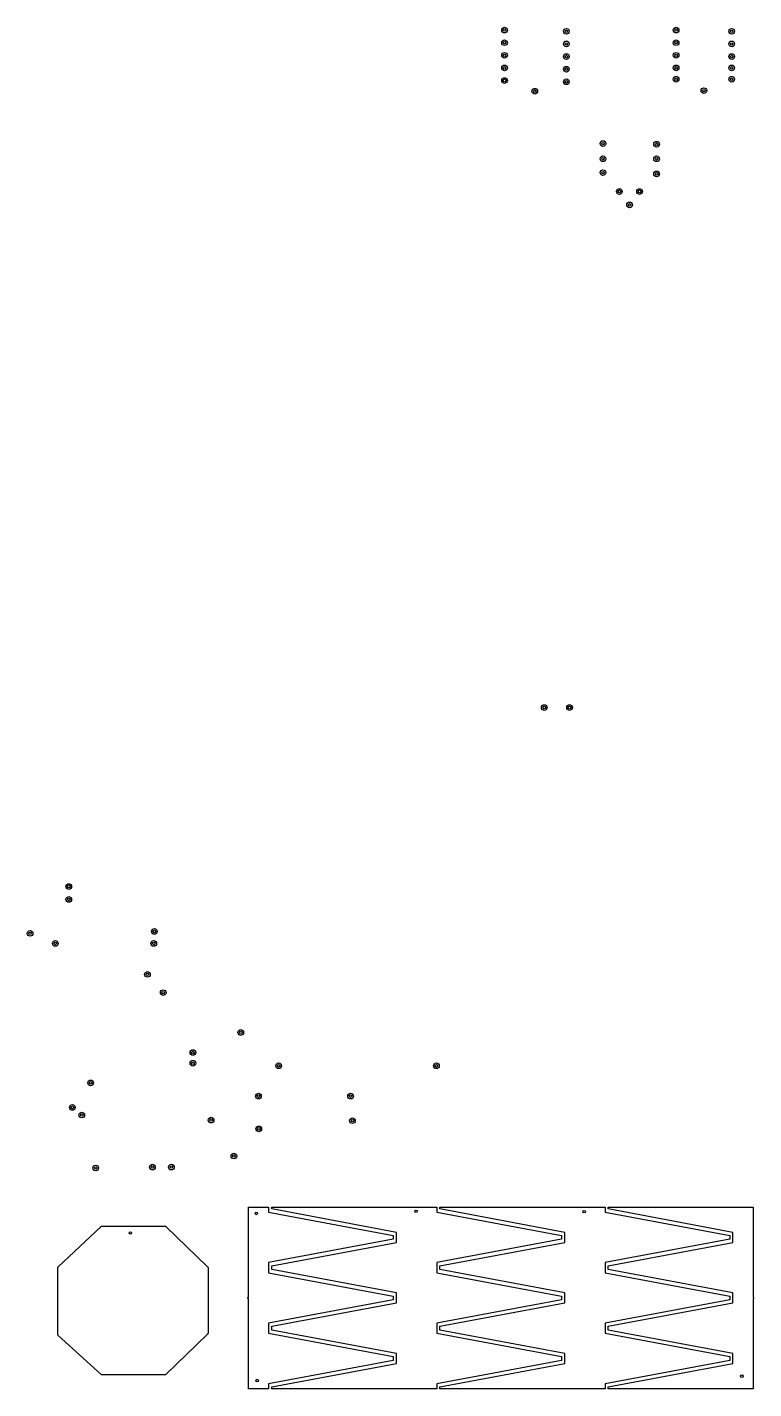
# Model space of a CAD drawing. Extents: x 97 to 313, y -171 to 213.
# Drawn here: x 185.7 to 243.2, y -170.7 to -62.8 of the extents above; entities that cross this region are included whole.
import ezdxf

# ---------------------------------------------------------------- set-up
doc = ezdxf.new("R2010")
doc.units = 0
doc.layers.add('BLACK', color=7, linetype='CONTINUOUS')

msp = doc.modelspace()

# ---------------------------------------------------------------- linework, layer by layer
at = {"layer": 'BLACK', "linetype": 'CONTINUOUS'}
for p, q in [((223.275, -63), (223.292, -62.9139)), ((223.292, -63.0861), (223.275, -63)), ((223.292, -62.9139), (223.341, -62.8409)), ((223.341, -63.1591), (223.292, -63.0861)), ((223.341, -62.8409), (223.414, -62.7921)), ((223.414, -63.2079), (223.341, -63.1591)), ((223.414, -62.7921), (223.5, -62.775)), ((223.5, -63.225), (223.414, -63.2079)), ((223.5, -62.775), (223.586, -62.7921)), ((223.586, -63.2079), (223.5, -63.225)), ((223.586, -62.7921), (223.659, -62.8409)), ((223.659, -63.1591), (223.586, -63.2079)), ((223.659, -62.8409), (223.708, -62.9139)), ((223.708, -63.0861), (223.659, -63.1591)), ((223.708, -62.9139), (223.725, -63)), ((223.725, -63), (223.708, -63.0861)), ((228.175, -63.1), (228.192, -63.0139)), ((228.192, -63.1861), (228.175, -63.1)), ((228.192, -63.0139), (228.241, -62.9409)), ((228.241, -63.2591), (228.192, -63.1861)), ((228.241, -62.9409), (228.314, -62.8921)), ((228.314, -63.3079), (228.241, -63.2591)), ((228.314, -62.8921), (228.4, -62.875)), ((228.4, -63.325), (228.314, -63.3079)), ((228.4, -62.875), (228.486, -62.8921)), ((228.486, -63.3079), (228.4, -63.325)), ((228.486, -62.8921), (228.559, -62.9409)), ((228.559, -63.2591), (228.486, -63.3079)), ((228.559, -62.9409), (228.608, -63.0139)), ((228.608, -63.1861), (228.559, -63.2591)), ((228.608, -63.0139), (228.625, -63.1)), ((228.625, -63.1), (228.608, -63.1861)), ((236.875, -63), (236.892, -62.9139)), ((236.892, -63.0861), (236.875, -63)), ((236.892, -62.9139), (236.941, -62.8409)), ((236.941, -63.1591), (236.892, -63.0861)), ((236.941, -62.8409), (237.014, -62.7921)), ((237.014, -63.2079), (236.941, -63.1591)), ((237.014, -62.7921), (237.1, -62.775)), ((237.1, -63.225), (237.014, -63.2079)), ((237.1, -62.775), (237.186, -62.7921)), ((237.186, -63.2079), (237.1, -63.225)), ((237.186, -62.7921), (237.259, -62.8409)), ((237.259, -63.1591), (237.186, -63.2079)), ((237.259, -62.8409), (237.308, -62.9139)), ((237.308, -63.0861), (237.259, -63.1591)), ((237.308, -62.9139), (237.325, -63)), ((237.325, -63), (237.308, -63.0861)), ((241.275, -63.1), (241.292, -63.0139)), ((241.292, -63.1861), (241.275, -63.1)), ((241.292, -63.0139), (241.341, -62.9409)), ((241.341, -63.2591), (241.292, -63.1861)), ((241.341, -62.9409), (241.414, -62.8921)), ((241.414, -63.3079), (241.341, -63.2591)), ((241.414, -62.8921), (241.5, -62.875)), ((241.5, -63.325), (241.414, -63.3079)), ((241.5, -62.875), (241.586, -62.8921)), ((241.586, -63.3079), (241.5, -63.325)), ((241.586, -62.8921), (241.659, -62.9409)), ((241.659, -63.2591), (241.586, -63.3079)), ((241.659, -62.9409), (241.708, -63.0139)), ((241.708, -63.1861), (241.659, -63.2591)), ((241.708, -63.0139), (241.725, -63.1)), ((241.725, -63.1), (241.708, -63.1861)), ((223.275, -64), (223.292, -63.9139)), ((223.292, -64.0861), (223.275, -64)), ((223.292, -63.9139), (223.341, -63.8409)), ((223.341, -64.1591), (223.292, -64.0861)), ((223.341, -63.8409), (223.414, -63.7921)), ((223.414, -64.2079), (223.341, -64.1591)), ((223.414, -63.7921), (223.5, -63.775)), ((223.5, -64.225), (223.414, -64.2079)), ((223.5, -63.775), (223.586, -63.7921)), ((223.586, -64.2079), (223.5, -64.225)), ((223.586, -63.7921), (223.659, -63.8409)), ((223.659, -64.1591), (223.586, -64.2079)), ((223.659, -63.8409), (223.708, -63.9139)), ((223.708, -64.0861), (223.659, -64.1591)), ((223.708, -63.9139), (223.725, -64)), ((223.725, -64), (223.708, -64.0861)), ((228.175, -64.1), (228.192, -64.0139)), ((228.192, -64.1861), (228.175, -64.1)), ((228.192, -64.0139), (228.241, -63.9409)), ((228.241, -64.2591), (228.192, -64.1861)), ((228.241, -63.9409), (228.314, -63.8921)), ((228.314, -64.3079), (228.241, -64.2591)), ((228.314, -63.8921), (228.4, -63.875)), ((228.4, -64.325), (228.314, -64.3079)), ((228.4, -63.875), (228.486, -63.8921)), ((228.486, -64.3079), (228.4, -64.325)), ((228.486, -63.8921), (228.559, -63.9409)), ((228.559, -64.2591), (228.486, -64.3079)), ((228.559, -63.9409), (228.608, -64.0139)), ((228.608, -64.1861), (228.559, -64.2591)), ((228.608, -64.0139), (228.625, -64.1)), ((228.625, -64.1), (228.608, -64.1861)), ((236.875, -64), (236.892, -63.9139)), ((236.892, -64.0861), (236.875, -64)), ((236.892, -63.9139), (236.941, -63.8409)), ((236.941, -64.1591), (236.892, -64.0861)), ((236.941, -63.8409), (237.014, -63.7921)), ((237.014, -64.2079), (236.941, -64.1591)), ((237.014, -63.7921), (237.1, -63.775)), ((237.1, -64.225), (237.014, -64.2079)), ((237.1, -63.775), (237.186, -63.7921)), ((237.186, -64.2079), (237.1, -64.225)), ((237.186, -63.7921), (237.259, -63.8409)), ((237.259, -64.1591), (237.186, -64.2079)), ((237.259, -63.8409), (237.308, -63.9139)), ((237.308, -64.0861), (237.259, -64.1591)), ((237.308, -63.9139), (237.325, -64)), ((237.325, -64), (237.308, -64.0861)), ((241.275, -64.1), (241.292, -64.0139)), ((241.292, -64.1861), (241.275, -64.1)), ((241.292, -64.0139), (241.341, -63.9409)), ((241.341, -64.2591), (241.292, -64.1861)), ((241.341, -63.9409), (241.414, -63.8921)), ((241.414, -64.3079), (241.341, -64.2591)), ((241.414, -63.8921), (241.5, -63.875)), ((241.5, -64.325), (241.414, -64.3079)), ((241.5, -63.875), (241.586, -63.8921)), ((241.586, -64.3079), (241.5, -64.325)), ((241.586, -63.8921), (241.659, -63.9409)), ((241.659, -64.2591), (241.586, -64.3079)), ((241.659, -63.9409), (241.708, -64.0139)), ((241.708, -64.1861), (241.659, -64.2591)), ((241.708, -64.0139), (241.725, -64.1)), ((241.725, -64.1), (241.708, -64.1861)), ((223.275, -65), (223.292, -64.9139)), ((223.292, -65.0861), (223.275, -65)), ((223.292, -64.9139), (223.341, -64.8409)), ((223.341, -65.1591), (223.292, -65.0861)), ((223.341, -64.8409), (223.414, -64.7921)), ((223.414, -65.2079), (223.341, -65.1591)), ((223.341, -65.8409), (223.414, -65.7921)), ((223.414, -64.7921), (223.5, -64.775)), ((223.5, -65.225), (223.414, -65.2079)), ((223.414, -65.7921), (223.5, -65.775)), ((223.5, -64.775), (223.586, -64.7921)), ((223.586, -65.2079), (223.5, -65.225)), ((223.5, -65.775), (223.586, -65.7921)), ((223.586, -64.7921), (223.659, -64.8409)), ((223.659, -65.1591), (223.586, -65.2079)), ((223.586, -65.7921), (223.659, -65.8409)), ((223.659, -64.8409), (223.708, -64.9139)), ((223.708, -65.0861), (223.659, -65.1591)), ((223.708, -64.9139), (223.725, -65)), ((223.725, -65), (223.708, -65.0861)), ((228.175, -65.1), (228.192, -65.0139)), ((228.192, -65.1861), (228.175, -65.1)), ((228.192, -65.0139), (228.241, -64.9409)), ((228.241, -65.2591), (228.192, -65.1861)), ((228.241, -64.9409), (228.314, -64.8921)), ((228.314, -65.3079), (228.241, -65.2591)), ((228.314, -64.8921), (228.4, -64.875)), ((228.4, -65.325), (228.314, -65.3079)), ((228.4, -64.875), (228.486, -64.8921)), ((228.486, -65.3079), (228.4, -65.325)), ((228.486, -64.8921), (228.559, -64.9409)), ((228.559, -65.2591), (228.486, -65.3079)), ((228.559, -64.9409), (228.608, -65.0139)), ((228.608, -65.1861), (228.559, -65.2591)), ((228.608, -65.0139), (228.625, -65.1)), ((228.625, -65.1), (228.608, -65.1861)), ((236.875, -65), (236.892, -64.9139)), ((236.892, -65.0861), (236.875, -65)), ((236.892, -64.9139), (236.941, -64.8409)), ((236.941, -65.1591), (236.892, -65.0861)), ((236.941, -64.8409), (237.014, -64.7921)), ((237.014, -65.2079), (236.941, -65.1591)), ((236.941, -65.8409), (237.014, -65.7921)), ((237.014, -64.7921), (237.1, -64.775)), ((237.1, -65.225), (237.014, -65.2079)), ((237.014, -65.7921), (237.1, -65.775)), ((237.1, -64.775), (237.186, -64.7921)), ((237.186, -65.2079), (237.1, -65.225)), ((237.1, -65.775), (237.186, -65.7921)), ((237.186, -64.7921), (237.259, -64.8409)), ((237.259, -65.1591), (237.186, -65.2079)), ((237.186, -65.7921), (237.259, -65.8409)), ((237.259, -64.8409), (237.308, -64.9139)), ((237.308, -65.0861), (237.259, -65.1591)), ((237.308, -64.9139), (237.325, -65)), ((237.325, -65), (237.308, -65.0861)), ((241.275, -65.1), (241.292, -65.0139)), ((241.292, -65.1861), (241.275, -65.1)), ((241.292, -65.0139), (241.341, -64.9409)), ((241.341, -65.2591), (241.292, -65.1861)), ((241.341, -64.9409), (241.414, -64.8921)), ((241.414, -65.3079), (241.341, -65.2591)), ((241.341, -65.8409), (241.414, -65.7921)), ((241.414, -64.8921), (241.5, -64.875)), ((241.5, -65.325), (241.414, -65.3079)), ((241.414, -65.7921), (241.5, -65.775)), ((241.5, -64.875), (241.586, -64.8921)), ((241.586, -65.3079), (241.5, -65.325)), ((241.5, -65.775), (241.586, -65.7921)), ((241.586, -64.8921), (241.659, -64.9409)), ((241.659, -65.2591), (241.586, -65.3079)), ((241.586, -65.7921), (241.659, -65.8409)), ((241.659, -64.9409), (241.708, -65.0139)), ((241.708, -65.1861), (241.659, -65.2591)), ((241.708, -65.0139), (241.725, -65.1)), ((241.725, -65.1), (241.708, -65.1861)), ((223.275, -66), (223.292, -65.9139)), ((223.292, -66.0861), (223.275, -66)), ((223.292, -65.9139), (223.341, -65.8409)), ((223.341, -66.1591), (223.292, -66.0861)), ((223.292, -66.9139), (223.341, -66.8409)), ((223.414, -66.2079), (223.341, -66.1591)), ((223.341, -66.8409), (223.414, -66.7921)), ((223.5, -66.225), (223.414, -66.2079)), ((223.414, -66.7921), (223.5, -66.775)), ((223.586, -66.2079), (223.5, -66.225)), ((223.5, -66.775), (223.586, -66.7921)), ((223.659, -66.1591), (223.586, -66.2079)), ((223.586, -66.7921), (223.659, -66.8409)), ((223.659, -65.8409), (223.708, -65.9139)), ((223.708, -66.0861), (223.659, -66.1591)), ((223.659, -66.8409), (223.708, -66.9139)), ((223.708, -65.9139), (223.725, -66)), ((223.725, -66), (223.708, -66.0861)), ((228.175, -66.1), (228.192, -66.0139)), ((228.192, -66.1861), (228.175, -66.1)), ((228.192, -66.0139), (228.241, -65.9409)), ((228.241, -66.2591), (228.192, -66.1861)), ((228.241, -65.9409), (228.314, -65.8921)), ((228.314, -66.3079), (228.241, -66.2591)), ((228.241, -66.9409), (228.314, -66.8921)), ((228.314, -65.8921), (228.4, -65.875)), ((228.4, -66.325), (228.314, -66.3079)), ((228.314, -66.8921), (228.4, -66.875)), ((228.4, -65.875), (228.486, -65.8921)), ((228.486, -66.3079), (228.4, -66.325)), ((228.4, -66.875), (228.486, -66.8921)), ((228.486, -65.8921), (228.559, -65.9409)), ((228.559, -66.2591), (228.486, -66.3079)), ((228.486, -66.8921), (228.559, -66.9409)), ((228.559, -65.9409), (228.608, -66.0139)), ((228.608, -66.1861), (228.559, -66.2591)), ((228.608, -66.0139), (228.625, -66.1)), ((228.625, -66.1), (228.608, -66.1861)), ((236.875, -66), (236.892, -65.9139)), ((236.892, -66.0861), (236.875, -66)), ((236.875, -66.9), (236.892, -66.8139)), ((236.892, -66.9861), (236.875, -66.9)), ((236.892, -65.9139), (236.941, -65.8409)), ((236.941, -66.1591), (236.892, -66.0861)), ((236.892, -66.8139), (236.941, -66.7409)), ((237.014, -66.2079), (236.941, -66.1591)), ((236.941, -66.7409), (237.014, -66.6921)), ((237.1, -66.225), (237.014, -66.2079)), ((237.014, -66.6921), (237.1, -66.675)), ((237.186, -66.2079), (237.1, -66.225)), ((237.1, -66.675), (237.186, -66.6921)), ((237.259, -66.1591), (237.186, -66.2079)), ((237.186, -66.6921), (237.259, -66.7409)), ((237.259, -65.8409), (237.308, -65.9139)), ((237.308, -66.0861), (237.259, -66.1591)), ((237.259, -66.7409), (237.308, -66.8139)), ((237.308, -65.9139), (237.325, -66)), ((237.325, -66), (237.308, -66.0861)), ((237.308, -66.8139), (237.325, -66.9)), ((237.325, -66.9), (237.308, -66.9861)), ((241.275, -66), (241.292, -65.9139)), ((241.292, -66.0861), (241.275, -66)), ((241.275, -66.9), (241.292, -66.8139)), ((241.292, -66.9861), (241.275, -66.9)), ((241.292, -65.9139), (241.341, -65.8409)), ((241.341, -66.1591), (241.292, -66.0861)), ((241.292, -66.8139), (241.341, -66.7409)), ((241.414, -66.2079), (241.341, -66.1591)), ((241.341, -66.7409), (241.414, -66.6921)), ((241.5, -66.225), (241.414, -66.2079)), ((241.414, -66.6921), (241.5, -66.675)), ((241.586, -66.2079), (241.5, -66.225)), ((241.5, -66.675), (241.586, -66.6921)), ((241.659, -66.1591), (241.586, -66.2079)), ((241.586, -66.6921), (241.659, -66.7409)), ((241.659, -65.8409), (241.708, -65.9139)), ((241.708, -66.0861), (241.659, -66.1591)), ((241.659, -66.7409), (241.708, -66.8139)), ((241.708, -65.9139), (241.725, -66)), ((241.725, -66), (241.708, -66.0861)), ((241.708, -66.8139), (241.725, -66.9)), ((241.725, -66.9), (241.708, -66.9861)), ((223.275, -67), (223.292, -66.9139)), ((223.292, -67.0861), (223.275, -67)), ((223.341, -67.1591), (223.292, -67.0861)), ((223.414, -67.2079), (223.341, -67.1591)), ((223.5, -67.225), (223.414, -67.2079)), ((223.586, -67.2079), (223.5, -67.225)), ((223.659, -67.1591), (223.586, -67.2079)), ((223.708, -67.0861), (223.659, -67.1591)), ((223.708, -66.9139), (223.725, -67)), ((223.725, -67), (223.708, -67.0861)), ((225.675, -67.85), (225.692, -67.7639)), ((225.692, -67.9361), (225.675, -67.85)), ((225.692, -67.7639), (225.741, -67.6909)), ((225.741, -68.0091), (225.692, -67.9361)), ((225.741, -67.6909), (225.814, -67.6421)), ((225.814, -67.6421), (225.9, -67.625)), ((225.9, -67.625), (225.986, -67.6421)), ((225.986, -67.6421), (226.059, -67.6909)), ((226.059, -67.6909), (226.108, -67.7639)), ((226.108, -67.9361), (226.059, -68.0091)), ((226.108, -67.7639), (226.125, -67.85)), ((226.125, -67.85), (226.108, -67.9361)), ((228.175, -67.1), (228.192, -67.0139)), ((228.192, -67.1861), (228.175, -67.1)), ((228.192, -67.0139), (228.241, -66.9409)), ((228.241, -67.2591), (228.192, -67.1861)), ((228.314, -67.3079), (228.241, -67.2591)), ((228.4, -67.325), (228.314, -67.3079)), ((228.486, -67.3079), (228.4, -67.325)), ((228.559, -67.2591), (228.486, -67.3079)), ((228.559, -66.9409), (228.608, -67.0139)), ((228.608, -67.1861), (228.559, -67.2591)), ((228.608, -67.0139), (228.625, -67.1)), ((228.625, -67.1), (228.608, -67.1861)), ((236.941, -67.0591), (236.892, -66.9861)), ((237.014, -67.1079), (236.941, -67.0591)), ((237.1, -67.125), (237.014, -67.1079)), ((237.186, -67.1079), (237.1, -67.125)), ((237.259, -67.0591), (237.186, -67.1079)), ((237.308, -66.9861), (237.259, -67.0591)), ((239.075, -67.8), (239.092, -67.7139)), ((239.092, -67.8861), (239.075, -67.8)), ((239.092, -67.7139), (239.141, -67.6409)), ((239.141, -67.9591), (239.092, -67.8861)), ((239.141, -67.6409), (239.214, -67.5921)), ((239.214, -68.0079), (239.141, -67.9591)), ((239.214, -67.5921), (239.3, -67.575)), ((239.3, -67.575), (239.386, -67.5921)), ((239.386, -67.5921), (239.459, -67.6409)), ((239.459, -67.9591), (239.386, -68.0079)), ((239.459, -67.6409), (239.508, -67.7139)), ((239.508, -67.8861), (239.459, -67.9591)), ((239.508, -67.7139), (239.525, -67.8)), ((239.525, -67.8), (239.508, -67.8861)), ((241.341, -67.0591), (241.292, -66.9861)), ((241.414, -67.1079), (241.341, -67.0591)), ((241.5, -67.125), (241.414, -67.1079)), ((241.586, -67.1079), (241.5, -67.125)), ((241.659, -67.0591), (241.586, -67.1079)), ((241.708, -66.9861), (241.659, -67.0591)), ((225.814, -68.0579), (225.741, -68.0091)), ((225.9, -68.075), (225.814, -68.0579)), ((225.986, -68.0579), (225.9, -68.075)), ((226.059, -68.0091), (225.986, -68.0579)), ((239.3, -68.025), (239.214, -68.0079)), ((239.386, -68.0079), (239.3, -68.025)), ((231.075, -72), (231.092, -71.9139)), ((231.092, -72.0861), (231.075, -72)), ((231.092, -71.9139), (231.141, -71.8409)), ((231.141, -72.1591), (231.092, -72.0861)), ((231.141, -71.8409), (231.214, -71.7921)), ((231.214, -72.2079), (231.141, -72.1591)), ((231.214, -71.7921), (231.3, -71.775)), ((231.3, -72.225), (231.214, -72.2079)), ((231.3, -71.775), (231.386, -71.7921)), ((231.386, -72.2079), (231.3, -72.225)), ((231.386, -71.7921), (231.459, -71.8409)), ((231.459, -72.1591), (231.386, -72.2079)), ((231.459, -71.8409), (231.508, -71.9139)), ((231.508, -72.0861), (231.459, -72.1591)), ((231.508, -71.9139), (231.525, -72)), ((231.525, -72), (231.508, -72.0861)), ((235.325, -72.05), (235.342, -71.9639)), ((235.342, -72.1361), (235.325, -72.05)), ((235.342, -71.9639), (235.391, -71.8909)), ((235.391, -72.2091), (235.342, -72.1361)), ((235.391, -71.8909), (235.464, -71.8421)), ((235.464, -72.2579), (235.391, -72.2091)), ((235.464, -71.8421), (235.55, -71.825)), ((235.55, -72.275), (235.464, -72.2579)), ((235.55, -71.825), (235.636, -71.8421)), ((235.636, -72.2579), (235.55, -72.275)), ((235.636, -71.8421), (235.709, -71.8909)), ((235.709, -72.2091), (235.636, -72.2579)), ((235.709, -71.8909), (235.758, -71.9639)), ((235.758, -72.1361), (235.709, -72.2091)), ((235.758, -71.9639), (235.775, -72.05)), ((235.775, -72.05), (235.758, -72.1361)), ((231.075, -73.2), (231.092, -73.1139)), ((231.092, -73.2861), (231.075, -73.2)), ((231.092, -73.1139), (231.141, -73.0409)), ((231.141, -73.3591), (231.092, -73.2861)), ((231.141, -73.0409), (231.214, -72.9921)), ((231.214, -73.4079), (231.141, -73.3591)), ((231.214, -72.9921), (231.3, -72.975)), ((231.3, -72.975), (231.386, -72.9921)), ((231.386, -72.9921), (231.459, -73.0409)), ((231.459, -73.3591), (231.386, -73.4079)), ((231.459, -73.0409), (231.508, -73.1139)), ((231.508, -73.2861), (231.459, -73.3591)), ((231.508, -73.1139), (231.525, -73.2)), ((231.525, -73.2), (231.508, -73.2861)), ((235.325, -73.2), (235.342, -73.1139)), ((235.342, -73.2861), (235.325, -73.2)), ((235.342, -73.1139), (235.391, -73.0409)), ((235.391, -73.3591), (235.342, -73.2861)), ((235.391, -73.0409), (235.464, -72.9921)), ((235.464, -73.4079), (235.391, -73.3591)), ((235.464, -72.9921), (235.55, -72.975)), ((235.55, -72.975), (235.636, -72.9921)), ((235.636, -72.9921), (235.709, -73.0409)), ((235.709, -73.3591), (235.636, -73.4079)), ((235.709, -73.0409), (235.758, -73.1139)), ((235.758, -73.2861), (235.709, -73.3591)), ((235.758, -73.1139), (235.775, -73.2)), ((235.775, -73.2), (235.758, -73.2861)), ((231.075, -74.3), (231.092, -74.2139)), ((231.092, -74.3861), (231.075, -74.3)), ((231.092, -74.2139), (231.141, -74.1409)), ((231.141, -74.4591), (231.092, -74.3861)), ((231.141, -74.1409), (231.214, -74.0921)), ((231.214, -74.5079), (231.141, -74.4591)), ((231.3, -73.425), (231.214, -73.4079)), ((231.214, -74.0921), (231.3, -74.075)), ((231.386, -73.4079), (231.3, -73.425)), ((231.3, -74.075), (231.386, -74.0921)), ((231.386, -74.0921), (231.459, -74.1409)), ((231.459, -74.4591), (231.386, -74.5079)), ((231.459, -74.1409), (231.508, -74.2139)), ((231.508, -74.3861), (231.459, -74.4591)), ((231.508, -74.2139), (231.525, -74.3)), ((231.525, -74.3), (231.508, -74.3861)), ((235.325, -74.4), (235.342, -74.3139)), ((235.342, -74.4861), (235.325, -74.4)), ((235.342, -74.3139), (235.391, -74.2409)), ((235.391, -74.2409), (235.464, -74.1921)), ((235.55, -73.425), (235.464, -73.4079)), ((235.464, -74.1921), (235.55, -74.175)), ((235.636, -73.4079), (235.55, -73.425)), ((235.55, -74.175), (235.636, -74.1921)), ((235.636, -74.1921), (235.709, -74.2409)), ((235.709, -74.2409), (235.758, -74.3139)), ((235.758, -74.3139), (235.775, -74.4)), ((235.775, -74.4), (235.758, -74.4861)), ((231.3, -74.525), (231.214, -74.5079)), ((231.386, -74.5079), (231.3, -74.525)), ((235.391, -74.5591), (235.342, -74.4861)), ((235.464, -74.6079), (235.391, -74.5591)), ((235.55, -74.625), (235.464, -74.6079)), ((235.636, -74.6079), (235.55, -74.625)), ((235.709, -74.5591), (235.636, -74.6079)), ((235.758, -74.4861), (235.709, -74.5591)), ((232.375, -75.8), (232.392, -75.7139)), ((232.392, -75.8861), (232.375, -75.8)), ((232.392, -75.7139), (232.441, -75.6409)), ((232.441, -75.9591), (232.392, -75.8861)), ((232.441, -75.6409), (232.514, -75.5921)), ((232.514, -76.0079), (232.441, -75.9591)), ((232.514, -75.5921), (232.6, -75.575)), ((232.6, -76.025), (232.514, -76.0079)), ((232.6, -75.575), (232.686, -75.5921)), ((232.686, -76.0079), (232.6, -76.025)), ((232.686, -75.5921), (232.759, -75.6409)), ((232.759, -75.9591), (232.686, -76.0079)), ((232.759, -75.6409), (232.808, -75.7139)), ((232.808, -75.8861), (232.759, -75.9591)), ((232.808, -75.7139), (232.825, -75.8)), ((232.825, -75.8), (232.808, -75.8861)), ((233.975, -75.8), (233.992, -75.7139)), ((233.992, -75.8861), (233.975, -75.8)), ((233.992, -75.7139), (234.041, -75.6409)), ((234.041, -75.9591), (233.992, -75.8861)), ((234.041, -75.6409), (234.114, -75.5921)), ((234.114, -76.0079), (234.041, -75.9591)), ((234.114, -75.5921), (234.2, -75.575)), ((234.2, -76.025), (234.114, -76.0079)), ((234.2, -75.575), (234.286, -75.5921)), ((234.286, -76.0079), (234.2, -76.025)), ((234.286, -75.5921), (234.359, -75.6409)), ((234.359, -75.9591), (234.286, -76.0079)), ((234.359, -75.6409), (234.408, -75.7139)), ((234.408, -75.8861), (234.359, -75.9591)), ((234.408, -75.7139), (234.425, -75.8)), ((234.425, -75.8), (234.408, -75.8861)), ((233.185, -76.86), (233.202, -76.7739)), ((233.202, -76.9461), (233.185, -76.86)), ((233.202, -76.7739), (233.251, -76.7009)), ((233.251, -77.0191), (233.202, -76.9461)), ((233.251, -76.7009), (233.324, -76.6521)), ((233.324, -77.0679), (233.251, -77.0191)), ((233.324, -76.6521), (233.41, -76.635)), ((233.41, -77.085), (233.324, -77.0679)), ((233.41, -76.635), (233.496, -76.6521)), ((233.496, -77.0679), (233.41, -77.085)), ((233.496, -76.6521), (233.569, -76.7009)), ((233.569, -77.0191), (233.496, -77.0679)), ((233.569, -76.7009), (233.618, -76.7739)), ((233.618, -76.9461), (233.569, -77.0191)), ((233.618, -76.7739), (233.635, -76.86)), ((233.635, -76.86), (233.618, -76.9461)), ((226.442, -116.614), (226.491, -116.541)), ((226.491, -116.541), (226.564, -116.492)), ((226.564, -116.492), (226.65, -116.475)), ((226.65, -116.475), (226.736, -116.492)), ((226.736, -116.492), (226.809, -116.541)), ((226.809, -116.541), (226.858, -116.614)), ((228.442, -116.614), (228.491, -116.541)), ((228.491, -116.541), (228.564, -116.492)), ((228.564, -116.492), (228.65, -116.475)), ((228.65, -116.475), (228.736, -116.492)), ((228.736, -116.492), (228.809, -116.541)), ((228.809, -116.541), (228.858, -116.614)), ((226.425, -116.7), (226.442, -116.614)), ((226.442, -116.786), (226.425, -116.7)), ((226.491, -116.859), (226.442, -116.786)), ((226.564, -116.908), (226.491, -116.859)), ((226.65, -116.925), (226.564, -116.908)), ((226.736, -116.908), (226.65, -116.925)), ((226.809, -116.859), (226.736, -116.908)), ((226.858, -116.786), (226.809, -116.859)), ((226.858, -116.614), (226.875, -116.7)), ((226.875, -116.7), (226.858, -116.786)), ((228.425, -116.7), (228.442, -116.614)), ((228.442, -116.786), (228.425, -116.7)), ((228.491, -116.859), (228.442, -116.786)), ((228.564, -116.908), (228.491, -116.859)), ((228.65, -116.925), (228.564, -116.908)), ((228.736, -116.908), (228.65, -116.925)), ((228.809, -116.859), (228.736, -116.908)), ((228.858, -116.786), (228.809, -116.859)), ((228.858, -116.614), (228.875, -116.7)), ((228.875, -116.7), (228.858, -116.786)), ((188.745, -130.89), (188.762, -130.804)), ((188.762, -130.976), (188.745, -130.89)), ((188.762, -130.804), (188.811, -130.731)), ((188.811, -131.049), (188.762, -130.976)), ((188.811, -130.731), (188.884, -130.682)), ((188.884, -131.098), (188.811, -131.049)), ((188.884, -130.682), (188.97, -130.665)), ((188.97, -131.115), (188.884, -131.098)), ((188.97, -130.665), (189.056, -130.682)), ((189.056, -131.098), (188.97, -131.115)), ((189.056, -130.682), (189.129, -130.731)), ((189.129, -131.049), (189.056, -131.098)), ((189.129, -130.731), (189.178, -130.804)), ((189.178, -130.976), (189.129, -131.049)), ((189.178, -130.804), (189.195, -130.89)), ((189.195, -130.89), (189.178, -130.976)), ((188.745, -131.91), (188.762, -131.824)), ((188.762, -131.996), (188.745, -131.91)), ((188.762, -131.824), (188.811, -131.751)), ((188.811, -132.069), (188.762, -131.996)), ((188.811, -131.751), (188.884, -131.702)), ((188.884, -132.118), (188.811, -132.069)), ((188.884, -131.702), (188.97, -131.685)), ((188.97, -132.135), (188.884, -132.118)), ((188.97, -131.685), (189.056, -131.702)), ((189.056, -132.118), (188.97, -132.135)), ((189.056, -131.702), (189.129, -131.751)), ((189.129, -132.069), (189.056, -132.118)), ((189.129, -131.751), (189.178, -131.824)), ((189.178, -131.996), (189.129, -132.069)), ((189.178, -131.824), (189.195, -131.91)), ((189.195, -131.91), (189.178, -131.996)), ((185.675, -134.6), (185.692, -134.514)), ((185.692, -134.686), (185.675, -134.6)), ((185.692, -134.514), (185.741, -134.441)), ((185.741, -134.759), (185.692, -134.686)), ((185.741, -134.441), (185.814, -134.392)), ((185.814, -134.808), (185.741, -134.759)), ((185.814, -134.392), (185.9, -134.375)), ((185.9, -134.825), (185.814, -134.808)), ((185.9, -134.375), (185.986, -134.392)), ((185.986, -134.808), (185.9, -134.825)), ((185.986, -134.392), (186.059, -134.441)), ((186.059, -134.759), (185.986, -134.808)), ((186.059, -134.441), (186.108, -134.514)), ((186.108, -134.686), (186.059, -134.759)), ((186.108, -134.514), (186.125, -134.6)), ((186.125, -134.6), (186.108, -134.686)), ((195.525, -134.45), (195.542, -134.364)), ((195.542, -134.536), (195.525, -134.45)), ((195.542, -134.364), (195.591, -134.291)), ((195.591, -134.609), (195.542, -134.536)), ((195.591, -134.291), (195.664, -134.242)), ((195.664, -134.658), (195.591, -134.609)), ((195.664, -134.242), (195.75, -134.225)), ((195.75, -134.675), (195.664, -134.658)), ((195.75, -134.225), (195.836, -134.242)), ((195.836, -134.658), (195.75, -134.675)), ((195.836, -134.242), (195.909, -134.291)), ((195.909, -134.609), (195.836, -134.658)), ((195.909, -134.291), (195.958, -134.364)), ((195.958, -134.536), (195.909, -134.609)), ((195.958, -134.364), (195.975, -134.45)), ((195.975, -134.45), (195.958, -134.536)), ((187.675, -135.4), (187.692, -135.314)), ((187.692, -135.486), (187.675, -135.4)), ((187.692, -135.314), (187.741, -135.241)), ((187.741, -135.559), (187.692, -135.486)), ((187.741, -135.241), (187.814, -135.192)), ((187.814, -135.608), (187.741, -135.559)), ((187.814, -135.192), (187.9, -135.175)), ((187.9, -135.625), (187.814, -135.608)), ((187.9, -135.175), (187.986, -135.192)), ((187.986, -135.608), (187.9, -135.625)), ((187.986, -135.192), (188.059, -135.241)), ((188.059, -135.559), (187.986, -135.608)), ((188.059, -135.241), (188.108, -135.314)), ((188.108, -135.486), (188.059, -135.559)), ((188.108, -135.314), (188.125, -135.4)), ((188.125, -135.4), (188.108, -135.486)), ((195.475, -135.4), (195.492, -135.314)), ((195.492, -135.486), (195.475, -135.4)), ((195.492, -135.314), (195.541, -135.241)), ((195.541, -135.559), (195.492, -135.486)), ((195.541, -135.241), (195.614, -135.192)), ((195.614, -135.608), (195.541, -135.559)), ((195.614, -135.192), (195.7, -135.175)), ((195.7, -135.625), (195.614, -135.608)), ((195.7, -135.175), (195.786, -135.192)), ((195.786, -135.608), (195.7, -135.625)), ((195.786, -135.192), (195.859, -135.241)), ((195.859, -135.559), (195.786, -135.608)), ((195.859, -135.241), (195.908, -135.314)), ((195.908, -135.486), (195.859, -135.559)), ((195.908, -135.314), (195.925, -135.4)), ((195.925, -135.4), (195.908, -135.486)), ((194.975, -137.85), (194.992, -137.764)), ((194.992, -137.936), (194.975, -137.85)), ((194.992, -137.764), (195.041, -137.691)), ((195.041, -138.009), (194.992, -137.936)), ((195.041, -137.691), (195.114, -137.642)), ((195.114, -138.058), (195.041, -138.009)), ((195.114, -137.642), (195.2, -137.625)), ((195.2, -138.075), (195.114, -138.058)), ((195.2, -137.625), (195.286, -137.642)), ((195.286, -138.058), (195.2, -138.075)), ((195.286, -137.642), (195.359, -137.691)), ((195.359, -138.009), (195.286, -138.058)), ((195.359, -137.691), (195.408, -137.764)), ((195.408, -137.936), (195.359, -138.009)), ((195.408, -137.764), (195.425, -137.85)), ((195.425, -137.85), (195.408, -137.936)), ((196.225, -139.3), (196.242, -139.214)), ((196.242, -139.214), (196.291, -139.141)), ((196.291, -139.141), (196.364, -139.092)), ((196.364, -139.092), (196.45, -139.075)), ((196.45, -139.075), (196.536, -139.092)), ((196.536, -139.092), (196.609, -139.141)), ((196.609, -139.141), (196.658, -139.214)), ((196.658, -139.214), (196.675, -139.3)), ((196.242, -139.386), (196.225, -139.3)), ((196.291, -139.459), (196.242, -139.386)), ((196.364, -139.508), (196.291, -139.459)), ((196.45, -139.525), (196.364, -139.508)), ((196.536, -139.508), (196.45, -139.525)), ((196.609, -139.459), (196.536, -139.508)), ((196.658, -139.386), (196.609, -139.459)), ((196.675, -139.3), (196.658, -139.386)), ((202.375, -142.45), (202.392, -142.364)), ((202.392, -142.536), (202.375, -142.45)), ((202.392, -142.364), (202.441, -142.291)), ((202.441, -142.291), (202.514, -142.242)), ((202.514, -142.242), (202.6, -142.225)), ((202.6, -142.225), (202.686, -142.242)), ((202.686, -142.242), (202.759, -142.291)), ((202.759, -142.291), (202.808, -142.364)), ((202.808, -142.364), (202.825, -142.45)), ((202.825, -142.45), (202.808, -142.536)), ((202.441, -142.609), (202.392, -142.536)), ((202.514, -142.658), (202.441, -142.609)), ((202.6, -142.675), (202.514, -142.658)), ((202.686, -142.658), (202.6, -142.675)), ((202.759, -142.609), (202.686, -142.658)), ((202.808, -142.536), (202.759, -142.609)), ((198.575, -144.05), (198.592, -143.964)), ((198.592, -144.136), (198.575, -144.05)), ((198.592, -143.964), (198.641, -143.891)), ((198.641, -144.209), (198.592, -144.136)), ((198.641, -143.891), (198.714, -143.842)), ((198.714, -144.258), (198.641, -144.209)), ((198.714, -143.842), (198.8, -143.825)), ((198.8, -144.275), (198.714, -144.258)), ((198.8, -143.825), (198.886, -143.842)), ((198.886, -144.258), (198.8, -144.275)), ((198.886, -143.842), (198.959, -143.891)), ((198.959, -144.209), (198.886, -144.258)), ((198.959, -143.891), (199.008, -143.964)), ((199.008, -144.136), (198.959, -144.209)), ((199.008, -143.964), (199.025, -144.05)), ((199.025, -144.05), (199.008, -144.136)), ((198.575, -144.9), (198.592, -144.814)), ((198.592, -144.986), (198.575, -144.9)), ((198.592, -144.814), (198.641, -144.741)), ((198.641, -145.059), (198.592, -144.986)), ((198.641, -144.741), (198.714, -144.692)), ((198.714, -145.108), (198.641, -145.059)), ((198.714, -144.692), (198.8, -144.675)), ((198.8, -145.125), (198.714, -145.108)), ((198.8, -144.675), (198.886, -144.692)), ((198.886, -145.108), (198.8, -145.125)), ((198.886, -144.692), (198.959, -144.741)), ((198.959, -145.059), (198.886, -145.108)), ((198.959, -144.741), (199.008, -144.814)), ((199.008, -144.986), (198.959, -145.059)), ((199.008, -144.814), (199.025, -144.9)), ((199.025, -144.9), (199.008, -144.986)), ((205.375, -145.1), (205.392, -145.014)), ((205.392, -145.186), (205.375, -145.1)), ((205.392, -145.014), (205.441, -144.941)), ((205.441, -145.259), (205.392, -145.186)), ((205.441, -144.941), (205.514, -144.892)), ((205.514, -145.308), (205.441, -145.259)), ((205.514, -144.892), (205.6, -144.875)), ((205.6, -145.325), (205.514, -145.308)), ((205.6, -144.875), (205.686, -144.892)), ((205.686, -145.308), (205.6, -145.325)), ((205.686, -144.892), (205.759, -144.941)), ((205.759, -145.259), (205.686, -145.308)), ((205.759, -144.941), (205.808, -145.014)), ((205.808, -145.186), (205.759, -145.259)), ((205.808, -145.014), (205.825, -145.1)), ((205.825, -145.1), (205.808, -145.186)), ((217.875, -145.1), (217.892, -145.014)), ((217.892, -145.186), (217.875, -145.1)), ((217.892, -145.014), (217.941, -144.941)), ((217.941, -145.259), (217.892, -145.186)), ((217.941, -144.941), (218.014, -144.892)), ((218.014, -145.308), (217.941, -145.259)), ((218.014, -144.892), (218.1, -144.875)), ((218.1, -145.325), (218.014, -145.308)), ((218.1, -144.875), (218.186, -144.892)), ((218.186, -145.308), (218.1, -145.325)), ((218.186, -144.892), (218.259, -144.941)), ((218.259, -145.259), (218.186, -145.308)), ((218.259, -144.941), (218.308, -145.014)), ((218.308, -145.186), (218.259, -145.259)), ((218.308, -145.014), (218.325, -145.1)), ((218.325, -145.1), (218.308, -145.186)), ((190.475, -146.45), (190.492, -146.364)), ((190.492, -146.536), (190.475, -146.45)), ((190.492, -146.364), (190.541, -146.291)), ((190.541, -146.609), (190.492, -146.536)), ((190.541, -146.291), (190.614, -146.242)), ((190.614, -146.658), (190.541, -146.609)), ((190.614, -146.242), (190.7, -146.225)), ((190.7, -146.675), (190.614, -146.658)), ((190.7, -146.225), (190.786, -146.242)), ((190.786, -146.658), (190.7, -146.675)), ((190.786, -146.242), (190.859, -146.291)), ((190.859, -146.609), (190.786, -146.658)), ((190.859, -146.291), (190.908, -146.364)), ((190.908, -146.536), (190.859, -146.609)), ((190.908, -146.364), (190.925, -146.45)), ((190.925, -146.45), (190.908, -146.536)), ((203.775, -147.5), (203.792, -147.414)), ((203.792, -147.586), (203.775, -147.5)), ((203.792, -147.414), (203.841, -147.341)), ((203.841, -147.659), (203.792, -147.586)), ((203.841, -147.341), (203.914, -147.292)), ((203.914, -147.708), (203.841, -147.659)), ((203.914, -147.292), (204, -147.275)), ((204, -147.725), (203.914, -147.708)), ((204, -147.275), (204.086, -147.292)), ((204.086, -147.708), (204, -147.725)), ((204.086, -147.292), (204.159, -147.341)), ((204.159, -147.659), (204.086, -147.708)), ((204.159, -147.341), (204.208, -147.414)), ((204.208, -147.586), (204.159, -147.659)), ((204.208, -147.414), (204.225, -147.5)), ((204.225, -147.5), (204.208, -147.586)), ((211.075, -147.5), (211.092, -147.414)), ((211.092, -147.586), (211.075, -147.5)), ((211.092, -147.414), (211.141, -147.341)), ((211.141, -147.659), (211.092, -147.586)), ((211.141, -147.341), (211.214, -147.292)), ((211.214, -147.708), (211.141, -147.659)), ((211.214, -147.292), (211.3, -147.275)), ((211.3, -147.725), (211.214, -147.708)), ((211.3, -147.275), (211.386, -147.292)), ((211.386, -147.708), (211.3, -147.725)), ((211.386, -147.292), (211.459, -147.341)), ((211.459, -147.659), (211.386, -147.708)), ((211.459, -147.341), (211.508, -147.414)), ((211.508, -147.586), (211.459, -147.659)), ((211.508, -147.414), (211.525, -147.5)), ((211.525, -147.5), (211.508, -147.586)), ((189.025, -148.4), (189.042, -148.314)), ((189.042, -148.486), (189.025, -148.4)), ((189.042, -148.314), (189.091, -148.241)), ((189.091, -148.559), (189.042, -148.486)), ((189.091, -148.241), (189.164, -148.192)), ((189.164, -148.608), (189.091, -148.559)), ((189.164, -148.192), (189.25, -148.175)), ((189.25, -148.625), (189.164, -148.608)), ((189.25, -148.175), (189.336, -148.192)), ((189.336, -148.608), (189.25, -148.625)), ((189.336, -148.192), (189.409, -148.241)), ((189.409, -148.559), (189.336, -148.608)), ((189.409, -148.241), (189.458, -148.314)), ((189.458, -148.486), (189.409, -148.559)), ((189.458, -148.314), (189.475, -148.4)), ((189.475, -148.4), (189.458, -148.486)), ((189.775, -149), (189.792, -148.914)), ((189.792, -148.914), (189.841, -148.841)), ((189.841, -148.841), (189.914, -148.792)), ((189.914, -148.792), (190, -148.775)), ((190, -148.775), (190.086, -148.792)), ((190.086, -148.792), (190.159, -148.841)), ((190.159, -148.841), (190.208, -148.914)), ((190.208, -148.914), (190.225, -149)), ((189.792, -149.086), (189.775, -149)), ((189.841, -149.159), (189.792, -149.086)), ((189.914, -149.208), (189.841, -149.159)), ((190, -149.225), (189.914, -149.208)), ((190.086, -149.208), (190, -149.225)), ((190.159, -149.159), (190.086, -149.208)), ((190.208, -149.086), (190.159, -149.159)), ((190.225, -149), (190.208, -149.086)), ((200.025, -149.4), (200.042, -149.314)), ((200.042, -149.486), (200.025, -149.4)), ((200.042, -149.314), (200.091, -149.241)), ((200.091, -149.559), (200.042, -149.486)), ((200.091, -149.241), (200.164, -149.192)), ((200.164, -149.608), (200.091, -149.559)), ((200.164, -149.192), (200.25, -149.175)), ((200.25, -149.625), (200.164, -149.608)), ((200.25, -149.175), (200.336, -149.192)), ((200.336, -149.608), (200.25, -149.625)), ((200.336, -149.192), (200.409, -149.241)), ((200.409, -149.559), (200.336, -149.608)), ((200.409, -149.241), (200.458, -149.314)), ((200.458, -149.486), (200.409, -149.559)), ((200.458, -149.314), (200.475, -149.4)), ((200.475, -149.4), (200.458, -149.486)), ((203.8, -150.1), (203.817, -150.014)), ((203.817, -150.014), (203.866, -149.941)), ((203.866, -149.941), (203.939, -149.892)), ((203.939, -149.892), (204.025, -149.875)), ((204.025, -149.875), (204.111, -149.892)), ((204.111, -149.892), (204.184, -149.941)), ((204.184, -149.941), (204.233, -150.014)), ((204.233, -150.014), (204.25, -150.1)), ((211.225, -149.45), (211.242, -149.364)), ((211.242, -149.536), (211.225, -149.45)), ((211.242, -149.364), (211.291, -149.291)), ((211.291, -149.609), (211.242, -149.536)), ((211.291, -149.291), (211.364, -149.242)), ((211.364, -149.658), (211.291, -149.609)), ((211.364, -149.242), (211.45, -149.225)), ((211.45, -149.675), (211.364, -149.658)), ((211.45, -149.225), (211.536, -149.242)), ((211.536, -149.658), (211.45, -149.675)), ((211.536, -149.242), (211.609, -149.291)), ((211.609, -149.609), (211.536, -149.658)), ((211.609, -149.291), (211.658, -149.364)), ((211.658, -149.536), (211.609, -149.609)), ((211.658, -149.364), (211.675, -149.45)), ((211.675, -149.45), (211.658, -149.536)), ((203.817, -150.186), (203.8, -150.1)), ((203.866, -150.259), (203.817, -150.186)), ((203.939, -150.308), (203.866, -150.259)), ((204.025, -150.325), (203.939, -150.308)), ((204.111, -150.308), (204.025, -150.325)), ((204.184, -150.259), (204.111, -150.308)), ((204.233, -150.186), (204.184, -150.259)), ((204.25, -150.1), (204.233, -150.186)), ((201.825, -152.25), (201.842, -152.164)), ((201.842, -152.164), (201.891, -152.091)), ((201.891, -152.091), (201.964, -152.042)), ((201.964, -152.042), (202.05, -152.025)), ((202.05, -152.025), (202.136, -152.042)), ((202.136, -152.042), (202.209, -152.091)), ((202.209, -152.091), (202.258, -152.164)), ((202.258, -152.164), (202.275, -152.25)), ((190.875, -153.2), (190.892, -153.114)), ((190.892, -153.286), (190.875, -153.2)), ((190.892, -153.114), (190.941, -153.041)), ((190.941, -153.041), (191.014, -152.992)), ((191.014, -152.992), (191.1, -152.975)), ((191.1, -152.975), (191.186, -152.992)), ((191.186, -152.992), (191.259, -153.041)), ((191.259, -153.041), (191.308, -153.114)), ((191.308, -153.114), (191.325, -153.2)), ((191.325, -153.2), (191.308, -153.286)), ((195.375, -153.125), (195.392, -153.039)), ((195.392, -153.211), (195.375, -153.125)), ((195.392, -153.039), (195.441, -152.966)), ((195.441, -153.284), (195.392, -153.211)), ((195.441, -152.966), (195.514, -152.917)), ((195.514, -152.917), (195.6, -152.9)), ((195.6, -152.9), (195.686, -152.917)), ((195.686, -152.917), (195.759, -152.966)), ((195.759, -152.966), (195.808, -153.039)), ((195.808, -153.211), (195.759, -153.284)), ((195.808, -153.039), (195.825, -153.125)), ((195.825, -153.125), (195.808, -153.211)), ((196.875, -153.125), (196.892, -153.039)), ((196.892, -153.211), (196.875, -153.125)), ((196.892, -153.039), (196.941, -152.966)), ((196.941, -153.284), (196.892, -153.211)), ((196.941, -152.966), (197.014, -152.917)), ((197.014, -152.917), (197.1, -152.9)), ((197.1, -152.9), (197.186, -152.917)), ((197.186, -152.917), (197.259, -152.966)), ((197.259, -152.966), (197.308, -153.039)), ((197.308, -153.211), (197.259, -153.284)), ((197.308, -153.039), (197.325, -153.125)), ((197.325, -153.125), (197.308, -153.211)), ((201.842, -152.336), (201.825, -152.25)), ((201.891, -152.409), (201.842, -152.336)), ((201.964, -152.458), (201.891, -152.409)), ((202.05, -152.475), (201.964, -152.458)), ((202.136, -152.458), (202.05, -152.475)), ((202.209, -152.409), (202.136, -152.458)), ((202.258, -152.336), (202.209, -152.409)), ((202.275, -152.25), (202.258, -152.336)), ((190.941, -153.359), (190.892, -153.286)), ((191.014, -153.408), (190.941, -153.359)), ((191.1, -153.425), (191.014, -153.408)), ((191.186, -153.408), (191.1, -153.425)), ((191.259, -153.359), (191.186, -153.408)), ((191.308, -153.286), (191.259, -153.359)), ((195.514, -153.333), (195.441, -153.284)), ((195.6, -153.35), (195.514, -153.333)), ((195.686, -153.333), (195.6, -153.35)), ((195.759, -153.284), (195.686, -153.333)), ((197.014, -153.333), (196.941, -153.284)), ((197.1, -153.35), (197.014, -153.333)), ((197.186, -153.333), (197.1, -153.35)), ((197.259, -153.284), (197.186, -153.333)), ((203.2, -163.45), (203.2, -156.3)), ((203.2, -156.3), (203.2, -156.3)), ((203.2, -156.3), (203.2, -156.3)), ((203.2, -156.3), (204.8, -156.3)), ((204.8, -156.3), (204.8, -156.3)), ((204.8, -156.3), (204.8, -156.7)), ((204.8, -156.3), (204.8, -156.3)), ((205.05, -156.45), (205.05, -156.3)), ((205.05, -156.3), (205.05, -156.3)), ((205.05, -156.3), (205.05, -156.3)), ((205.05, -156.3), (218.133, -156.3)), ((214.933, -158.3), (205.05, -156.45)), ((205.05, -156.45), (205.05, -156.45)), ((205.05, -156.45), (205.05, -156.45)), ((205.05, -156.45), (205.05, -156.45)), ((205.05, -156.45), (205.05, -156.45)), ((205.05, -156.45), (205.05, -156.45)), ((205.05, -156.45), (205.05, -156.45)), ((218.133, -156.3), (218.133, -156.3)), ((218.133, -156.3), (218.133, -156.7)), ((218.133, -156.3), (218.133, -156.3)), ((218.383, -156.45), (218.383, -156.3)), ((218.383, -156.3), (218.383, -156.3)), ((218.383, -156.3), (218.383, -156.3)), ((218.383, -156.3), (231.467, -156.3)), ((228.267, -158.3), (218.383, -156.45)), ((218.383, -156.45), (218.383, -156.45)), ((218.383, -156.45), (218.383, -156.45)), ((218.383, -156.45), (218.383, -156.45)), ((218.383, -156.45), (218.383, -156.45)), ((218.383, -156.45), (218.383, -156.45)), ((218.383, -156.45), (218.383, -156.45)), ((231.467, -156.3), (231.467, -156.3)), ((231.467, -156.3), (231.467, -156.7)), ((231.467, -156.3), (231.467, -156.3)), ((231.717, -156.45), (231.717, -156.3)), ((231.717, -156.3), (231.717, -156.3)), ((231.717, -156.3), (231.717, -156.3)), ((231.717, -156.3), (243.2, -156.3)), ((241.6, -158.3), (231.717, -156.45)), ((231.717, -156.45), (231.717, -156.45)), ((231.717, -156.45), (231.717, -156.45)), ((231.717, -156.45), (231.717, -156.45)), ((231.717, -156.45), (231.717, -156.45)), ((231.717, -156.45), (231.717, -156.45)), ((231.717, -156.45), (231.717, -156.45)), ((243.2, -156.3), (243.2, -156.3)), ((243.2, -156.3), (243.2, -163.45)), ((243.2, -156.3), (243.2, -156.3)), ((204.8, -156.7), (214.683, -158.55)), ((218.133, -156.7), (228.017, -158.55)), ((231.467, -156.7), (241.35, -158.55)), ((188.131, -161.027), (191.531, -157.827)), ((191.531, -157.827), (191.537, -157.824)), ((191.537, -157.824), (191.541, -157.819)), ((191.541, -157.819), (191.565, -157.811)), ((191.565, -157.811), (191.587, -157.801)), ((191.587, -157.801), (191.594, -157.802)), ((191.594, -157.802), (191.6, -157.8)), ((191.6, -157.8), (196.6, -157.8)), ((196.6, -157.8), (196.607, -157.802)), ((196.607, -157.802), (196.614, -157.801)), ((196.614, -157.801), (196.636, -157.812)), ((196.636, -157.812), (196.659, -157.819)), ((196.659, -157.819), (196.663, -157.825)), ((196.663, -157.825), (196.67, -157.828)), ((196.67, -157.828), (199.97, -161.028)), ((214.683, -158.55), (214.683, -158.55)), ((214.683, -158.55), (214.683, -158.55)), ((214.683, -158.55), (214.683, -158.55)), ((214.683, -158.55), (214.683, -158.55)), ((214.683, -158.55), (214.683, -158.55)), ((214.683, -158.55), (214.683, -158.55)), ((214.683, -158.55), (214.683, -158.85)), ((214.933, -159.1), (214.933, -158.3)), ((228.017, -158.55), (228.017, -158.55)), ((228.017, -158.55), (228.017, -158.55)), ((228.017, -158.55), (228.017, -158.55)), ((228.017, -158.55), (228.017, -158.55)), ((228.017, -158.55), (228.017, -158.55)), ((228.017, -158.55), (228.017, -158.55)), ((228.017, -158.55), (228.017, -158.85)), ((228.267, -159.1), (228.267, -158.3)), ((241.35, -158.55), (241.35, -158.55)), ((241.35, -158.55), (241.35, -158.55)), ((241.35, -158.55), (241.35, -158.55)), ((241.35, -158.55), (241.35, -158.55)), ((241.35, -158.55), (241.35, -158.55)), ((241.35, -158.55), (241.35, -158.55)), ((241.35, -158.55), (241.35, -158.85)), ((241.6, -159.1), (241.6, -158.3)), ((214.683, -158.85), (204.8, -160.7)), ((205.05, -160.95), (214.933, -159.1)), ((214.683, -158.85), (214.683, -158.85)), ((214.683, -158.85), (214.683, -158.85)), ((214.683, -158.85), (214.683, -158.85)), ((214.683, -158.85), (214.683, -158.85)), ((214.683, -158.85), (214.683, -158.85)), ((214.683, -158.85), (214.683, -158.85)), ((228.017, -158.85), (218.133, -160.7)), ((218.383, -160.95), (228.267, -159.1)), ((228.017, -158.85), (228.017, -158.85)), ((228.017, -158.85), (228.017, -158.85)), ((228.017, -158.85), (228.017, -158.85)), ((228.017, -158.85), (228.017, -158.85)), ((228.017, -158.85), (228.017, -158.85)), ((228.017, -158.85), (228.017, -158.85)), ((241.35, -158.85), (231.467, -160.7)), ((231.717, -160.95), (241.6, -159.1)), ((241.35, -158.85), (241.35, -158.85)), ((241.35, -158.85), (241.35, -158.85)), ((241.35, -158.85), (241.35, -158.85)), ((241.35, -158.85), (241.35, -158.85)), ((241.35, -158.85), (241.35, -158.85)), ((241.35, -158.85), (241.35, -158.85)), ((204.8, -160.7), (204.8, -161.5)), ((218.133, -160.7), (218.133, -161.5)), ((231.467, -160.7), (231.467, -161.5)), ((188.1, -161.1), (188.103, -161.091)), ((188.1, -166.4), (188.1, -161.1)), ((188.102, -161.081), (188.112, -161.062)), ((188.103, -161.091), (188.102, -161.081)), ((188.112, -161.062), (188.119, -161.041)), ((188.119, -161.041), (188.127, -161.036)), ((188.127, -161.036), (188.131, -161.027)), ((199.97, -161.028), (199.974, -161.036)), ((199.974, -161.036), (199.981, -161.041)), ((199.981, -161.041), (199.988, -161.063)), ((199.988, -161.063), (199.999, -161.083)), ((199.999, -161.083), (199.997, -161.092)), ((199.997, -161.092), (200, -161.1)), ((200, -161.1), (200, -166.3)), ((204.8, -161.5), (214.683, -163.35)), ((205.05, -161.25), (205.05, -160.95)), ((205.05, -160.95), (205.05, -160.95)), ((205.05, -160.95), (205.05, -160.95)), ((205.05, -160.95), (205.05, -160.95)), ((205.05, -160.95), (205.05, -160.95)), ((205.05, -160.95), (205.05, -160.95)), ((205.05, -160.95), (205.05, -160.95)), ((214.933, -163.1), (205.05, -161.25)), ((205.05, -161.25), (205.05, -161.25)), ((205.05, -161.25), (205.05, -161.25)), ((205.05, -161.25), (205.05, -161.25)), ((205.05, -161.25), (205.05, -161.25)), ((205.05, -161.25), (205.05, -161.25)), ((205.05, -161.25), (205.05, -161.25)), ((218.133, -161.5), (228.017, -163.35)), ((218.383, -161.25), (218.383, -160.95)), ((218.383, -160.95), (218.383, -160.95)), ((218.383, -160.95), (218.383, -160.95)), ((218.383, -160.95), (218.383, -160.95)), ((218.383, -160.95), (218.383, -160.95)), ((218.383, -160.95), (218.383, -160.95)), ((218.383, -160.95), (218.383, -160.95)), ((228.267, -163.1), (218.383, -161.25)), ((218.383, -161.25), (218.383, -161.25)), ((218.383, -161.25), (218.383, -161.25)), ((218.383, -161.25), (218.383, -161.25)), ((218.383, -161.25), (218.383, -161.25)), ((218.383, -161.25), (218.383, -161.25)), ((218.383, -161.25), (218.383, -161.25)), ((231.467, -161.5), (241.35, -163.35)), ((231.717, -161.25), (231.717, -160.95)), ((231.717, -160.95), (231.717, -160.95)), ((231.717, -160.95), (231.717, -160.95)), ((231.717, -160.95), (231.717, -160.95)), ((231.717, -160.95), (231.717, -160.95)), ((231.717, -160.95), (231.717, -160.95)), ((231.717, -160.95), (231.717, -160.95)), ((241.6, -163.1), (231.717, -161.25)), ((231.717, -161.25), (231.717, -161.25)), ((231.717, -161.25), (231.717, -161.25)), ((231.717, -161.25), (231.717, -161.25)), ((231.717, -161.25), (231.717, -161.25)), ((231.717, -161.25), (231.717, -161.25)), ((231.717, -161.25), (231.717, -161.25)), ((203.15, -163.5), (203.165, -163.465)), ((203.165, -163.535), (203.15, -163.5)), ((203.165, -163.465), (203.2, -163.45)), ((203.2, -163.55), (203.165, -163.535)), ((203.2, -170.7), (203.2, -163.55)), ((214.683, -163.65), (204.8, -165.5)), ((205.05, -165.75), (214.933, -163.9)), ((214.683, -163.35), (214.683, -163.35)), ((214.683, -163.35), (214.683, -163.35)), ((214.683, -163.35), (214.683, -163.35)), ((214.683, -163.35), (214.683, -163.35)), ((214.683, -163.35), (214.683, -163.35)), ((214.683, -163.35), (214.683, -163.35)), ((214.683, -163.35), (214.683, -163.65)), ((214.683, -163.65), (214.683, -163.65)), ((214.683, -163.65), (214.683, -163.65)), ((214.683, -163.65), (214.683, -163.65)), ((214.683, -163.65), (214.683, -163.65)), ((214.683, -163.65), (214.683, -163.65)), ((214.683, -163.65), (214.683, -163.65)), ((214.933, -163.9), (214.933, -163.1)), ((228.017, -163.65), (218.133, -165.5)), ((218.383, -165.75), (228.267, -163.9)), ((228.017, -163.35), (228.017, -163.35)), ((228.017, -163.35), (228.017, -163.35)), ((228.017, -163.35), (228.017, -163.35)), ((228.017, -163.35), (228.017, -163.35)), ((228.017, -163.35), (228.017, -163.35)), ((228.017, -163.35), (228.017, -163.35)), ((228.017, -163.35), (228.017, -163.65)), ((228.017, -163.65), (228.017, -163.65)), ((228.017, -163.65), (228.017, -163.65)), ((228.017, -163.65), (228.017, -163.65)), ((228.017, -163.65), (228.017, -163.65)), ((228.017, -163.65), (228.017, -163.65)), ((228.017, -163.65), (228.017, -163.65)), ((228.267, -163.9), (228.267, -163.1)), ((241.35, -163.65), (231.467, -165.5)), ((231.717, -165.75), (241.6, -163.9)), ((241.35, -163.35), (241.35, -163.35)), ((241.35, -163.35), (241.35, -163.35)), ((241.35, -163.35), (241.35, -163.35)), ((241.35, -163.35), (241.35, -163.35)), ((241.35, -163.35), (241.35, -163.35)), ((241.35, -163.35), (241.35, -163.35)), ((241.35, -163.35), (241.35, -163.65)), ((241.35, -163.65), (241.35, -163.65)), ((241.35, -163.65), (241.35, -163.65)), ((241.35, -163.65), (241.35, -163.65)), ((241.35, -163.65), (241.35, -163.65)), ((241.35, -163.65), (241.35, -163.65)), ((241.35, -163.65), (241.35, -163.65)), ((241.6, -163.9), (241.6, -163.1)), ((243.2, -163.45), (243.235, -163.465)), ((243.235, -163.535), (243.2, -163.55)), ((243.2, -163.55), (243.2, -170.7)), ((243.235, -163.465), (243.25, -163.5)), ((243.25, -163.5), (243.235, -163.535)), ((204.8, -165.5), (204.8, -166.3)), ((205.05, -166.05), (205.05, -165.75)), ((205.05, -165.75), (205.05, -165.75)), ((205.05, -165.75), (205.05, -165.75)), ((205.05, -165.75), (205.05, -165.75)), ((205.05, -165.75), (205.05, -165.75)), ((205.05, -165.75), (205.05, -165.75)), ((205.05, -165.75), (205.05, -165.75)), ((214.933, -167.9), (205.05, -166.05)), ((205.05, -166.05), (205.05, -166.05)), ((205.05, -166.05), (205.05, -166.05)), ((205.05, -166.05), (205.05, -166.05)), ((205.05, -166.05), (205.05, -166.05)), ((205.05, -166.05), (205.05, -166.05)), ((205.05, -166.05), (205.05, -166.05)), ((218.133, -165.5), (218.133, -166.3)), ((218.383, -166.05), (218.383, -165.75)), ((218.383, -165.75), (218.383, -165.75)), ((218.383, -165.75), (218.383, -165.75)), ((218.383, -165.75), (218.383, -165.75)), ((218.383, -165.75), (218.383, -165.75)), ((218.383, -165.75), (218.383, -165.75)), ((218.383, -165.75), (218.383, -165.75)), ((228.267, -167.9), (218.383, -166.05)), ((218.383, -166.05), (218.383, -166.05)), ((218.383, -166.05), (218.383, -166.05)), ((218.383, -166.05), (218.383, -166.05)), ((218.383, -166.05), (218.383, -166.05)), ((218.383, -166.05), (218.383, -166.05)), ((218.383, -166.05), (218.383, -166.05)), ((231.467, -165.5), (231.467, -166.3)), ((231.717, -166.05), (231.717, -165.75)), ((231.717, -165.75), (231.717, -165.75)), ((231.717, -165.75), (231.717, -165.75)), ((231.717, -165.75), (231.717, -165.75)), ((231.717, -165.75), (231.717, -165.75)), ((231.717, -165.75), (231.717, -165.75)), ((231.717, -165.75), (231.717, -165.75)), ((241.6, -167.9), (231.717, -166.05)), ((231.717, -166.05), (231.717, -166.05)), ((231.717, -166.05), (231.717, -166.05)), ((231.717, -166.05), (231.717, -166.05)), ((231.717, -166.05), (231.717, -166.05)), ((231.717, -166.05), (231.717, -166.05)), ((231.717, -166.05), (231.717, -166.05)), ((188.103, -166.41), (188.1, -166.4)), ((188.102, -166.42), (188.103, -166.41)), ((188.113, -166.439), (188.102, -166.42)), ((188.119, -166.459), (188.113, -166.439)), ((188.127, -166.465), (188.119, -166.459)), ((188.133, -166.474), (188.127, -166.465)), ((191.533, -169.574), (188.133, -166.474)), ((199.97, -166.372), (196.67, -169.572)), ((199.974, -166.364), (199.97, -166.372)), ((199.981, -166.359), (199.974, -166.364)), ((199.988, -166.337), (199.981, -166.359)), ((199.999, -166.317), (199.988, -166.337)), ((200, -166.3), (199.997, -166.308)), ((199.997, -166.308), (199.999, -166.317)), ((204.8, -166.3), (214.683, -168.15)), ((218.133, -166.3), (228.017, -168.15)), ((231.467, -166.3), (241.35, -168.15)), ((214.683, -168.15), (214.683, -168.15)), ((214.683, -168.15), (214.683, -168.15)), ((214.683, -168.15), (214.683, -168.15)), ((214.683, -168.15), (214.683, -168.15)), ((214.683, -168.15), (214.683, -168.15)), ((214.683, -168.15), (214.683, -168.15)), ((214.683, -168.15), (214.683, -168.45)), ((214.933, -168.7), (214.933, -167.9)), ((228.017, -168.15), (228.017, -168.15)), ((228.017, -168.15), (228.017, -168.15)), ((228.017, -168.15), (228.017, -168.15)), ((228.017, -168.15), (228.017, -168.15)), ((228.017, -168.15), (228.017, -168.15)), ((228.017, -168.15), (228.017, -168.15)), ((228.017, -168.15), (228.017, -168.45)), ((228.267, -168.7), (228.267, -167.9)), ((241.35, -168.15), (241.35, -168.15)), ((241.35, -168.15), (241.35, -168.15)), ((241.35, -168.15), (241.35, -168.15)), ((241.35, -168.15), (241.35, -168.15)), ((241.35, -168.15), (241.35, -168.15)), ((241.35, -168.15), (241.35, -168.15)), ((241.35, -168.15), (241.35, -168.45)), ((241.6, -168.7), (241.6, -167.9)), ((214.683, -168.45), (204.8, -170.3)), ((205.05, -170.55), (214.933, -168.7)), ((214.683, -168.45), (214.683, -168.45)), ((214.683, -168.45), (214.683, -168.45)), ((214.683, -168.45), (214.683, -168.45)), ((214.683, -168.45), (214.683, -168.45)), ((214.683, -168.45), (214.683, -168.45)), ((214.683, -168.45), (214.683, -168.45)), ((228.017, -168.45), (218.133, -170.3)), ((218.383, -170.55), (228.267, -168.7)), ((228.017, -168.45), (228.017, -168.45)), ((228.017, -168.45), (228.017, -168.45)), ((228.017, -168.45), (228.017, -168.45)), ((228.017, -168.45), (228.017, -168.45)), ((228.017, -168.45), (228.017, -168.45)), ((228.017, -168.45), (228.017, -168.45)), ((241.35, -168.45), (231.467, -170.3)), ((231.717, -170.55), (241.6, -168.7)), ((241.35, -168.45), (241.35, -168.45)), ((241.35, -168.45), (241.35, -168.45)), ((241.35, -168.45), (241.35, -168.45)), ((241.35, -168.45), (241.35, -168.45)), ((241.35, -168.45), (241.35, -168.45)), ((241.35, -168.45), (241.35, -168.45)), ((191.538, -169.576), (191.533, -169.574)), ((191.541, -169.581), (191.538, -169.576)), ((191.566, -169.589), (191.541, -169.581)), ((191.589, -169.599), (191.566, -169.589)), ((191.595, -169.598), (191.589, -169.599)), ((191.6, -169.6), (191.595, -169.598)), ((196.6, -169.6), (191.6, -169.6)), ((196.607, -169.598), (196.6, -169.6)), ((196.614, -169.599), (196.607, -169.598)), ((196.636, -169.588), (196.614, -169.599)), ((196.659, -169.581), (196.636, -169.588)), ((196.663, -169.575), (196.659, -169.581)), ((196.67, -169.572), (196.663, -169.575)), ((204.8, -170.3), (204.8, -170.7)), ((218.133, -170.3), (218.133, -170.7)), ((231.467, -170.3), (231.467, -170.7)), ((204.8, -170.7), (203.2, -170.7)), ((203.2, -170.7), (203.2, -170.7)), ((203.2, -170.7), (203.2, -170.7)), ((204.8, -170.7), (204.8, -170.7)), ((204.8, -170.7), (204.8, -170.7)), ((205.05, -170.7), (205.05, -170.55)), ((205.05, -170.55), (205.05, -170.55)), ((205.05, -170.55), (205.05, -170.55)), ((205.05, -170.55), (205.05, -170.55)), ((205.05, -170.55), (205.05, -170.55)), ((205.05, -170.55), (205.05, -170.55)), ((205.05, -170.55), (205.05, -170.55)), ((218.133, -170.7), (205.05, -170.7)), ((205.05, -170.7), (205.05, -170.7)), ((205.05, -170.7), (205.05, -170.7)), ((218.133, -170.7), (218.133, -170.7)), ((218.133, -170.7), (218.133, -170.7)), ((218.383, -170.7), (218.383, -170.55)), ((218.383, -170.55), (218.383, -170.55)), ((218.383, -170.55), (218.383, -170.55)), ((218.383, -170.55), (218.383, -170.55)), ((218.383, -170.55), (218.383, -170.55)), ((218.383, -170.55), (218.383, -170.55)), ((218.383, -170.55), (218.383, -170.55)), ((231.467, -170.7), (218.383, -170.7)), ((218.383, -170.7), (218.383, -170.7)), ((218.383, -170.7), (218.383, -170.7)), ((231.467, -170.7), (231.467, -170.7)), ((231.467, -170.7), (231.467, -170.7)), ((231.717, -170.7), (231.717, -170.55)), ((231.717, -170.55), (231.717, -170.55)), ((231.717, -170.55), (231.717, -170.55)), ((231.717, -170.55), (231.717, -170.55)), ((231.717, -170.55), (231.717, -170.55)), ((231.717, -170.55), (231.717, -170.55)), ((231.717, -170.55), (231.717, -170.55)), ((243.2, -170.7), (231.717, -170.7)), ((231.717, -170.7), (231.717, -170.7)), ((231.717, -170.7), (231.717, -170.7)), ((243.2, -170.7), (243.2, -170.7)), ((243.2, -170.7), (243.2, -170.7))]:
    msp.add_line(p, q, dxfattribs=at)
at = {"layer": 'BLACK'}
for centre in [(223.5, -63), (228.4, -63.1), (237.1, -63), (241.5, -63.1), (223.5, -64), (228.4, -64.1), (237.1, -64), (241.5, -64.1), (223.5, -65), (228.4, -65.1), (237.1, -65), (241.5, -65.1), (223.5, -66), (223.5, -67), (228.4, -66.1), (237.1, -66), (237.1, -66.9), (241.5, -66), (241.5, -66.9), (225.9, -67.85), (228.4, -67.1), (239.3, -67.8), (231.3, -72), (235.55, -72.05), (231.3, -73.2), (235.55, -73.2), (231.3, -74.3), (235.55, -74.4), (232.6, -75.8), (234.2, -75.8), (233.41, -76.86), (226.65, -116.7), (228.65, -116.7), (188.97, -130.89), (188.97, -131.91), (185.9, -134.6), (195.75, -134.45), (187.9, -135.4), (195.7, -135.4), (195.2, -137.85), (196.45, -139.3), (202.6, -142.45), (198.8, -144.05), (198.8, -144.9), (205.6, -145.1), (218.1, -145.1), (190.7, -146.45), (204, -147.5), (211.3, -147.5), (189.25, -148.4), (190, -149), (200.25, -149.4), (204.025, -150.1), (211.45, -149.45), (202.05, -152.25), (191.1, -153.2), (195.6, -153.125), (197.1, -153.125), (203.83, -156.8), (216.49, -156.64), (229.81, -156.66), (193.85, -158.35), (203.9, -170.05), (242.3, -169.7)]:
    msp.add_circle(centre, 0.1, dxfattribs=at)

doc.saveas('drawing.dxf')
